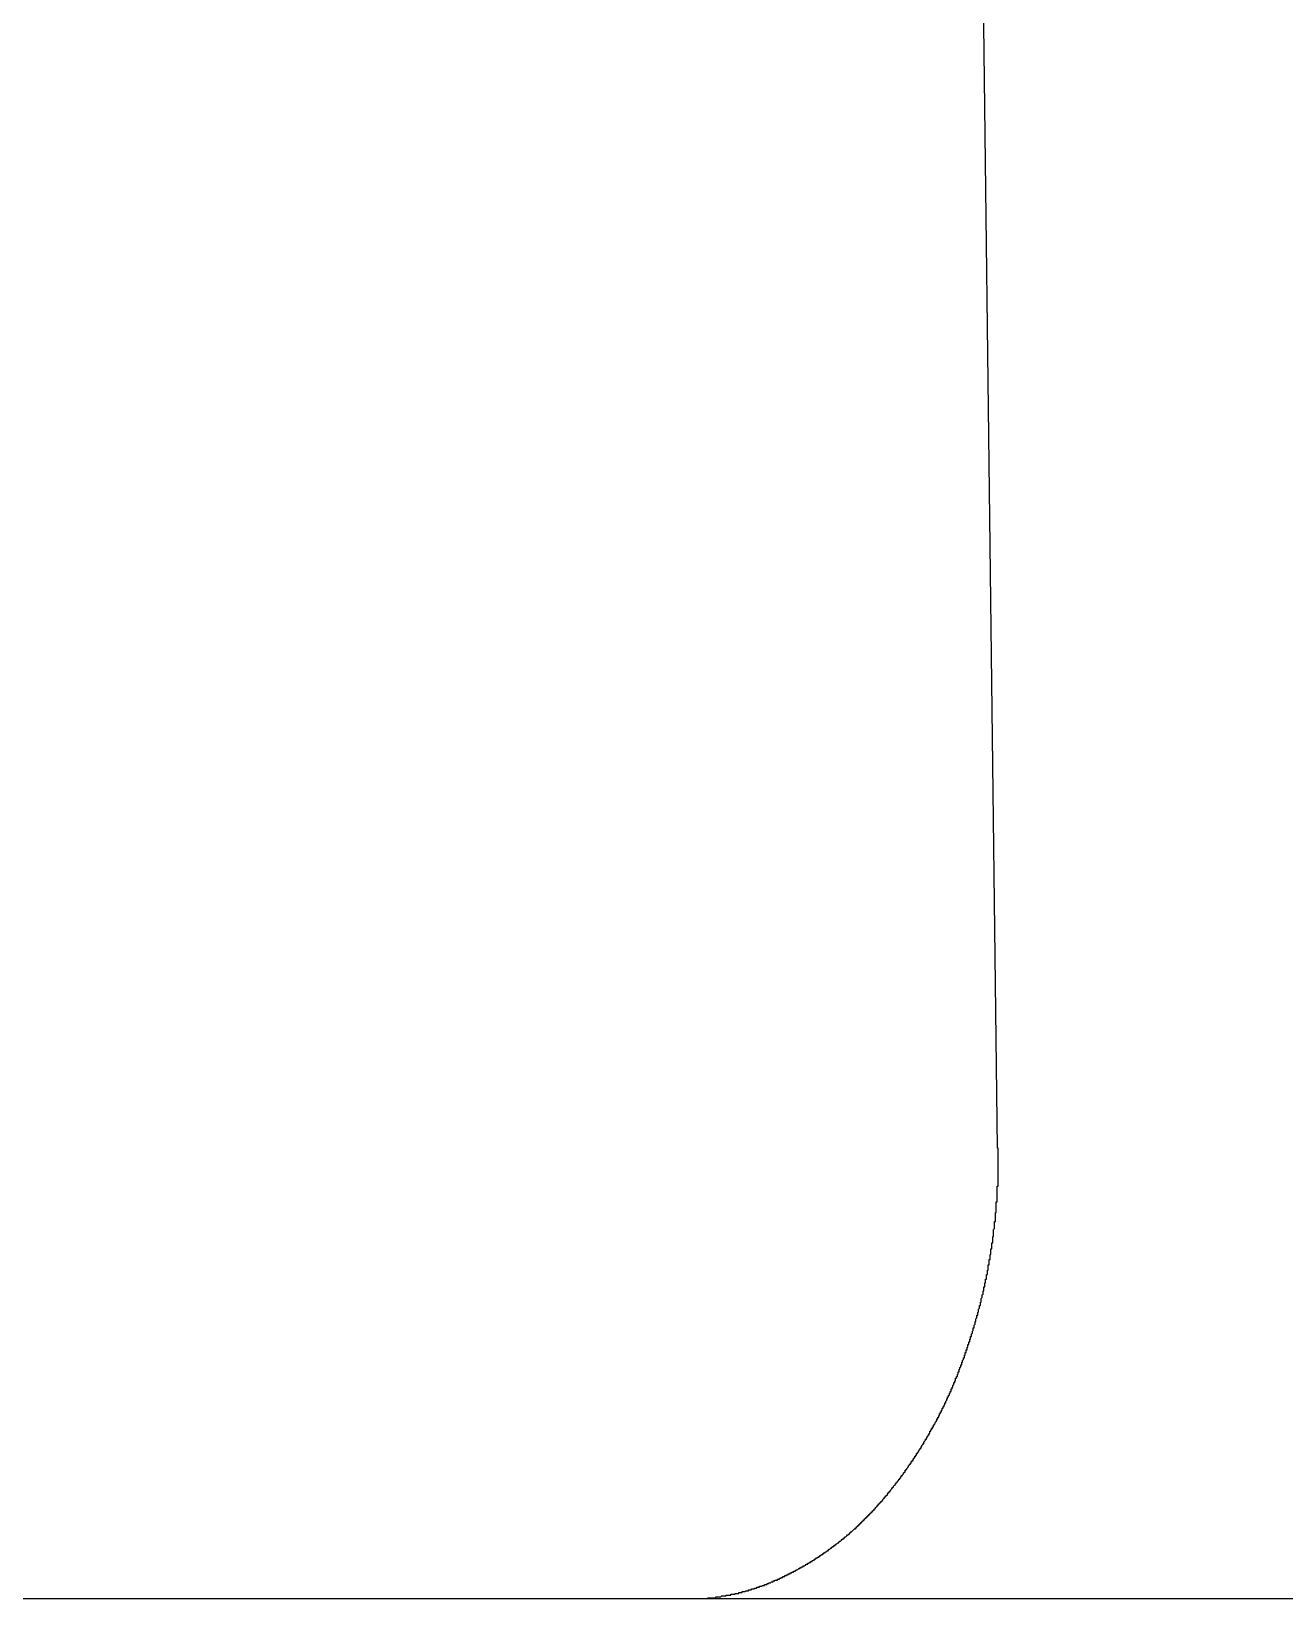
# Model space of a CAD drawing. Extents: x 257 to 467, y 148 to 350.
# Drawn here: x 444.559 to 445.975, y 234.877 to 236.647 of the extents above; entities that cross this region are included whole.
import ezdxf

# ---------------------------------------------------------------- set-up
doc = ezdxf.new("R2010")
doc.units = 0
doc.layers.get('0').update_dxf_attribs({"linetype": 'CONTINUOUS'})

msp = doc.modelspace()

# ---------------------------------------------------------------- linework, layer by layer
at = {"color": 7, "linetype": 'CONTINUOUS'}
for p, q in [((445.6505, 235.3859), (445.6324, 236.8548)), ((439.8214, 234.8772), (450.5464, 234.8772))]:
    msp.add_line(p, q, dxfattribs=at)
at = {"color": 7}
msp.add_polyline3d([(445.297, 234.877, 0), (445.297, 234.877, 0), (445.297, 234.877, 0), (445.298, 234.877, 0), (445.298, 234.877, 0), (445.299, 234.877, 0), (445.299, 234.877, 0), (445.299, 234.877, 0), (445.3, 234.877, 0), (445.3, 234.877, 0), (445.3, 234.877, 0), (445.301, 234.877, 0), (445.301, 234.877, 0), (445.301, 234.877, 0), (445.302, 234.877, 0), (445.302, 234.877, 0), (445.302, 234.877, 0), (445.303, 234.877, 0), (445.303, 234.877, 0), (445.303, 234.877, 0), (445.304, 234.877, 0), (445.304, 234.877, 0), (445.304, 234.877, 0), (445.305, 234.877, 0), (445.305, 234.877, 0), (445.305, 234.877, 0), (445.306, 234.877, 0), (445.306, 234.877, 0), (445.306, 234.877, 0), (445.307, 234.877, 0), (445.307, 234.877, 0), (445.307, 234.877, 0), (445.308, 234.877, 0), (445.308, 234.877, 0), (445.308, 234.877, 0), (445.309, 234.877, 0), (445.309, 234.877, 0), (445.309, 234.877, 0), (445.31, 234.877, 0), (445.31, 234.877, 0), (445.31, 234.877, 0), (445.311, 234.877, 0), (445.311, 234.877, 0), (445.311, 234.877, 0), (445.312, 234.877, 0), (445.312, 234.877, 0), (445.312, 234.877, 0), (445.313, 234.877, 0), (445.313, 234.877, 0), (445.313, 234.877, 0), (445.314, 234.877, 0), (445.314, 234.877, 0), (445.314, 234.877, 0), (445.315, 234.877, 0), (445.315, 234.877, 0), (445.316, 234.877, 0), (445.316, 234.877, 0), (445.316, 234.877, 0), (445.317, 234.877, 0), (445.317, 234.877, 0), (445.317, 234.877, 0), (445.318, 234.877, 0), (445.318, 234.877, 0), (445.318, 234.877, 0), (445.319, 234.877, 0), (445.319, 234.877, 0), (445.319, 234.877, 0), (445.32, 234.877, 0), (445.32, 234.877, 0), (445.32, 234.877, 0), (445.321, 234.877, 0), (445.321, 234.877, 0), (445.321, 234.877, 0), (445.322, 234.877, 0), (445.322, 234.877, 0), (445.322, 234.877, 0), (445.323, 234.877, 0), (445.323, 234.877, 0), (445.323, 234.878, 0), (445.324, 234.878, 0), (445.324, 234.878, 0), (445.324, 234.878, 0), (445.325, 234.878, 0), (445.325, 234.878, 0), (445.325, 234.878, 0), (445.326, 234.878, 0), (445.326, 234.878, 0), (445.326, 234.878, 0), (445.327, 234.878, 0), (445.327, 234.878, 0), (445.327, 234.878, 0), (445.328, 234.878, 0), (445.328, 234.878, 0), (445.328, 234.878, 0), (445.329, 234.878, 0), (445.329, 234.878, 0), (445.329, 234.878, 0), (445.33, 234.878, 0), (445.33, 234.878, 0), (445.33, 234.878, 0), (445.331, 234.878, 0), (445.331, 234.878, 0), (445.331, 234.878, 0), (445.332, 234.878, 0), (445.332, 234.879, 0), (445.332, 234.879, 0), (445.333, 234.879, 0), (445.333, 234.879, 0), (445.333, 234.879, 0), (445.334, 234.879, 0), (445.334, 234.879, 0), (445.334, 234.879, 0), (445.335, 234.879, 0), (445.335, 234.879, 0), (445.335, 234.879, 0), (445.336, 234.879, 0), (445.336, 234.879, 0), (445.336, 234.879, 0), (445.337, 234.879, 0), (445.337, 234.879, 0), (445.337, 234.879, 0), (445.338, 234.879, 0), (445.338, 234.879, 0), (445.339, 234.88, 0), (445.339, 234.88, 0), (445.339, 234.88, 0), (445.34, 234.88, 0), (445.34, 234.88, 0), (445.34, 234.88, 0), (445.341, 234.88, 0), (445.341, 234.88, 0), (445.341, 234.88, 0), (445.342, 234.88, 0), (445.342, 234.88, 0), (445.342, 234.88, 0), (445.343, 234.88, 0), (445.343, 234.88, 0), (445.343, 234.88, 0), (445.344, 234.88, 0), (445.344, 234.88, 0), (445.344, 234.881, 0), (445.345, 234.881, 0), (445.345, 234.881, 0), (445.345, 234.881, 0), (445.346, 234.881, 0), (445.346, 234.881, 0), (445.346, 234.881, 0), (445.347, 234.881, 0), (445.347, 234.881, 0), (445.347, 234.881, 0), (445.348, 234.881, 0), (445.348, 234.881, 0), (445.348, 234.881, 0), (445.349, 234.881, 0), (445.349, 234.881, 0), (445.349, 234.882, 0), (445.35, 234.882, 0), (445.35, 234.882, 0), (445.35, 234.882, 0), (445.351, 234.882, 0), (445.351, 234.882, 0), (445.351, 234.882, 0), (445.352, 234.882, 0), (445.352, 234.882, 0), (445.352, 234.882, 0), (445.353, 234.882, 0), (445.353, 234.882, 0), (445.353, 234.882, 0), (445.354, 234.882, 0), (445.354, 234.883, 0), (445.354, 234.883, 0), (445.355, 234.883, 0), (445.355, 234.883, 0), (445.355, 234.883, 0), (445.356, 234.883, 0), (445.356, 234.883, 0), (445.356, 234.883, 0), (445.357, 234.883, 0), (445.357, 234.883, 0), (445.357, 234.883, 0), (445.357, 234.883, 0), (445.358, 234.883, 0), (445.358, 234.884, 0), (445.358, 234.884, 0), (445.359, 234.884, 0), (445.359, 234.884, 0), (445.359, 234.884, 0), (445.36, 234.884, 0), (445.36, 234.884, 0), (445.36, 234.884, 0), (445.361, 234.884, 0), (445.361, 234.884, 0), (445.361, 234.884, 0), (445.362, 234.884, 0), (445.362, 234.885, 0), (445.362, 234.885, 0), (445.363, 234.885, 0), (445.363, 234.885, 0), (445.363, 234.885, 0), (445.364, 234.885, 0), (445.364, 234.885, 0), (445.364, 234.885, 0), (445.365, 234.885, 0), (445.365, 234.885, 0), (445.365, 234.885, 0), (445.366, 234.886, 0), (445.366, 234.886, 0), (445.366, 234.886, 0), (445.367, 234.886, 0), (445.367, 234.886, 0), (445.367, 234.886, 0), (445.368, 234.886, 0), (445.368, 234.886, 0), (445.368, 234.886, 0), (445.369, 234.886, 0), (445.369, 234.886, 0), (445.369, 234.887, 0), (445.37, 234.887, 0), (445.37, 234.887, 0), (445.37, 234.887, 0), (445.371, 234.887, 0), (445.371, 234.887, 0), (445.371, 234.887, 0), (445.372, 234.887, 0), (445.372, 234.887, 0), (445.372, 234.887, 0), (445.373, 234.888, 0), (445.373, 234.888, 0), (445.373, 234.888, 0), (445.374, 234.888, 0), (445.374, 234.888, 0), (445.374, 234.888, 0), (445.375, 234.888, 0), (445.375, 234.888, 0), (445.375, 234.888, 0), (445.376, 234.888, 0), (445.376, 234.889, 0), (445.376, 234.889, 0), (445.376, 234.889, 0), (445.377, 234.889, 0), (445.377, 234.889, 0), (445.377, 234.889, 0), (445.378, 234.889, 0), (445.378, 234.889, 0), (445.378, 234.889, 0), (445.379, 234.89, 0), (445.379, 234.89, 0), (445.379, 234.89, 0), (445.38, 234.89, 0), (445.38, 234.89, 0), (445.38, 234.89, 0), (445.381, 234.89, 0), (445.381, 234.89, 0), (445.381, 234.89, 0), (445.382, 234.891, 0), (445.382, 234.891, 0), (445.382, 234.891, 0), (445.383, 234.891, 0), (445.383, 234.891, 0), (445.383, 234.891, 0), (445.384, 234.891, 0), (445.384, 234.891, 0), (445.384, 234.891, 0), (445.385, 234.892, 0), (445.385, 234.892, 0), (445.385, 234.892, 0), (445.385, 234.892, 0), (445.386, 234.892, 0), (445.386, 234.892, 0), (445.386, 234.892, 0), (445.387, 234.892, 0), (445.387, 234.893, 0), (445.387, 234.893, 0), (445.388, 234.893, 0), (445.388, 234.893, 0), (445.388, 234.893, 0), (445.389, 234.893, 0), (445.389, 234.893, 0), (445.389, 234.893, 0), (445.39, 234.893, 0), (445.39, 234.894, 0), (445.39, 234.894, 0), (445.391, 234.894, 0), (445.391, 234.894, 0), (445.391, 234.894, 0), (445.392, 234.894, 0), (445.392, 234.894, 0), (445.392, 234.894, 0), (445.392, 234.895, 0), (445.393, 234.895, 0), (445.393, 234.895, 0), (445.393, 234.895, 0), (445.394, 234.895, 0), (445.394, 234.895, 0), (445.394, 234.895, 0), (445.395, 234.896, 0), (445.395, 234.896, 0), (445.395, 234.896, 0), (445.396, 234.896, 0), (445.396, 234.896, 0), (445.396, 234.896, 0), (445.397, 234.896, 0), (445.397, 234.896, 0), (445.397, 234.897, 0), (445.397, 234.897, 0), (445.398, 234.897, 0), (445.398, 234.897, 0), (445.398, 234.897, 0), (445.399, 234.897, 0), (445.399, 234.897, 0), (445.399, 234.898, 0), (445.4, 234.898, 0), (445.4, 234.898, 0), (445.4, 234.898, 0), (445.401, 234.898, 0), (445.401, 234.898, 0), (445.401, 234.898, 0), (445.402, 234.898, 0), (445.402, 234.899, 0), (445.402, 234.899, 0), (445.402, 234.899, 0), (445.403, 234.899, 0), (445.403, 234.899, 0), (445.403, 234.899, 0), (445.404, 234.899, 0), (445.404, 234.9, 0), (445.404, 234.9, 0), (445.405, 234.9, 0), (445.405, 234.9, 0), (445.405, 234.9, 0), (445.406, 234.9, 0), (445.406, 234.9, 0), (445.406, 234.901, 0), (445.406, 234.901, 0), (445.407, 234.901, 0), (445.407, 234.901, 0), (445.407, 234.901, 0), (445.408, 234.901, 0), (445.408, 234.901, 0), (445.408, 234.902, 0), (445.409, 234.902, 0), (445.409, 234.902, 0), (445.409, 234.902, 0), (445.41, 234.902, 0), (445.41, 234.902, 0), (445.41, 234.903, 0), (445.41, 234.903, 0), (445.411, 234.903, 0), (445.411, 234.903, 0), (445.411, 234.903, 0), (445.412, 234.903, 0), (445.412, 234.903, 0), (445.412, 234.904, 0), (445.413, 234.904, 0), (445.413, 234.904, 0), (445.413, 234.904, 0), (445.414, 234.904, 0), (445.414, 234.904, 0), (445.414, 234.904, 0), (445.414, 234.905, 0), (445.415, 234.905, 0), (445.415, 234.905, 0), (445.415, 234.905, 0), (445.416, 234.905, 0), (445.416, 234.905, 0), (445.416, 234.906, 0), (445.417, 234.906, 0), (445.417, 234.906, 0), (445.417, 234.906, 0), (445.417, 234.906, 0), (445.418, 234.906, 0), (445.418, 234.906, 0), (445.418, 234.907, 0), (445.419, 234.907, 0), (445.419, 234.907, 0), (445.419, 234.907, 0), (445.42, 234.907, 0), (445.42, 234.907, 0), (445.42, 234.908, 0), (445.42, 234.908, 0), (445.421, 234.908, 0), (445.421, 234.908, 0), (445.421, 234.908, 0), (445.422, 234.908, 0), (445.422, 234.909, 0), (445.422, 234.909, 0), (445.423, 234.909, 0), (445.423, 234.909, 0), (445.423, 234.909, 0), (445.423, 234.909, 0), (445.424, 234.91, 0), (445.424, 234.91, 0), (445.424, 234.91, 0), (445.425, 234.91, 0), (445.425, 234.91, 0), (445.425, 234.91, 0), (445.426, 234.911, 0), (445.426, 234.911, 0), (445.426, 234.911, 0), (445.426, 234.911, 0), (445.427, 234.911, 0), (445.427, 234.911, 0), (445.427, 234.911, 0), (445.428, 234.912, 0), (445.428, 234.912, 0), (445.428, 234.912, 0), (445.429, 234.912, 0), (445.429, 234.912, 0), (445.429, 234.913, 0), (445.429, 234.913, 0), (445.43, 234.913, 0), (445.43, 234.913, 0), (445.43, 234.913, 0), (445.431, 234.913, 0), (445.431, 234.914, 0), (445.431, 234.914, 0), (445.431, 234.914, 0), (445.432, 234.914, 0), (445.432, 234.914, 0), (445.432, 234.914, 0), (445.433, 234.915, 0), (445.433, 234.915, 0), (445.433, 234.915, 0), (445.434, 234.915, 0), (445.434, 234.915, 0), (445.434, 234.915, 0), (445.434, 234.916, 0), (445.435, 234.916, 0), (445.435, 234.916, 0), (445.435, 234.916, 0), (445.436, 234.916, 0), (445.436, 234.916, 0), (445.436, 234.917, 0), (445.436, 234.917, 0), (445.437, 234.917, 0), (445.437, 234.917, 0), (445.437, 234.917, 0), (445.438, 234.918, 0), (445.438, 234.918, 0), (445.438, 234.918, 0), (445.439, 234.918, 0), (445.439, 234.918, 0), (445.439, 234.918, 0), (445.439, 234.919, 0), (445.44, 234.919, 0), (445.44, 234.919, 0), (445.44, 234.919, 0), (445.441, 234.919, 0), (445.441, 234.919, 0), (445.441, 234.92, 0), (445.441, 234.92, 0), (445.442, 234.92, 0), (445.442, 234.92, 0), (445.442, 234.92, 0), (445.443, 234.921, 0), (445.443, 234.921, 0), (445.443, 234.921, 0), (445.443, 234.921, 0), (445.444, 234.921, 0), (445.444, 234.921, 0), (445.444, 234.922, 0), (445.445, 234.922, 0), (445.445, 234.922, 0), (445.445, 234.922, 0), (445.445, 234.922, 0), (445.446, 234.923, 0), (445.446, 234.923, 0), (445.446, 234.923, 0), (445.447, 234.923, 0), (445.447, 234.923, 0), (445.447, 234.924, 0), (445.447, 234.924, 0), (445.448, 234.924, 0), (445.448, 234.924, 0), (445.448, 234.924, 0), (445.449, 234.924, 0), (445.449, 234.925, 0), (445.449, 234.925, 0), (445.449, 234.925, 0), (445.45, 234.925, 0), (445.45, 234.925, 0), (445.45, 234.926, 0), (445.451, 234.926, 0), (445.451, 234.926, 0), (445.451, 234.926, 0), (445.451, 234.926, 0), (445.452, 234.927, 0), (445.452, 234.927, 0), (445.452, 234.927, 0), (445.452, 234.927, 0), (445.453, 234.927, 0), (445.453, 234.927, 0), (445.453, 234.928, 0), (445.454, 234.928, 0), (445.454, 234.928, 0), (445.454, 234.928, 0), (445.454, 234.928, 0), (445.455, 234.929, 0), (445.455, 234.929, 0), (445.455, 234.929, 0), (445.456, 234.929, 0), (445.456, 234.929, 0), (445.456, 234.93, 0), (445.456, 234.93, 0), (445.457, 234.93, 0), (445.457, 234.93, 0), (445.457, 234.93, 0), (445.458, 234.931, 0), (445.458, 234.931, 0), (445.458, 234.931, 0), (445.458, 234.931, 0), (445.459, 234.931, 0), (445.459, 234.932, 0), (445.459, 234.932, 0), (445.459, 234.932, 0), (445.46, 234.932, 0), (445.46, 234.932, 0), (445.46, 234.933, 0), (445.461, 234.933, 0), (445.461, 234.933, 0), (445.461, 234.933, 0), (445.461, 234.933, 0), (445.462, 234.934, 0), (445.462, 234.934, 0), (445.462, 234.934, 0), (445.462, 234.934, 0), (445.463, 234.934, 0), (445.463, 234.935, 0), (445.463, 234.935, 0), (445.464, 234.935, 0), (445.464, 234.935, 0), (445.464, 234.935, 0), (445.464, 234.936, 0), (445.465, 234.936, 0), (445.465, 234.936, 0), (445.465, 234.936, 0), (445.465, 234.936, 0), (445.466, 234.937, 0), (445.466, 234.937, 0), (445.466, 234.937, 0), (445.467, 234.937, 0), (445.467, 234.937, 0), (445.467, 234.938, 0), (445.467, 234.938, 0), (445.468, 234.938, 0), (445.468, 234.938, 0), (445.468, 234.939, 0), (445.468, 234.939, 0), (445.469, 234.939, 0), (445.469, 234.939, 0), (445.469, 234.939, 0), (445.47, 234.94, 0), (445.47, 234.94, 0), (445.47, 234.94, 0), (445.47, 234.94, 0), (445.471, 234.94, 0), (445.471, 234.941, 0), (445.471, 234.941, 0), (445.471, 234.941, 0), (445.472, 234.941, 0), (445.472, 234.941, 0), (445.472, 234.942, 0), (445.472, 234.942, 0), (445.473, 234.942, 0), (445.473, 234.942, 0), (445.473, 234.942, 0), (445.474, 234.943, 0), (445.474, 234.943, 0), (445.474, 234.943, 0), (445.474, 234.943, 0), (445.475, 234.944, 0), (445.475, 234.944, 0), (445.475, 234.944, 0), (445.475, 234.944, 0), (445.476, 234.944, 0), (445.476, 234.945, 0), (445.476, 234.945, 0), (445.476, 234.945, 0), (445.477, 234.945, 0), (445.477, 234.946, 0), (445.477, 234.946, 0), (445.477, 234.946, 0), (445.478, 234.946, 0), (445.478, 234.946, 0), (445.478, 234.947, 0), (445.479, 234.947, 0), (445.479, 234.947, 0), (445.479, 234.947, 0), (445.479, 234.947, 0), (445.48, 234.948, 0), (445.48, 234.948, 0), (445.48, 234.948, 0), (445.48, 234.948, 0), (445.481, 234.949, 0), (445.481, 234.949, 0), (445.481, 234.949, 0), (445.481, 234.949, 0), (445.482, 234.949, 0), (445.482, 234.95, 0), (445.482, 234.95, 0), (445.482, 234.95, 0), (445.483, 234.95, 0), (445.483, 234.951, 0), (445.483, 234.951, 0), (445.483, 234.951, 0), (445.484, 234.951, 0), (445.484, 234.951, 0), (445.484, 234.952, 0), (445.484, 234.952, 0), (445.485, 234.952, 0), (445.485, 234.952, 0), (445.485, 234.953, 0), (445.486, 234.953, 0), (445.486, 234.953, 0), (445.486, 234.953, 0), (445.486, 234.953, 0), (445.487, 234.954, 0), (445.487, 234.954, 0), (445.487, 234.954, 0), (445.487, 234.954, 0), (445.488, 234.955, 0), (445.488, 234.955, 0), (445.488, 234.955, 0), (445.488, 234.955, 0), (445.489, 234.956, 0), (445.489, 234.956, 0), (445.489, 234.956, 0), (445.489, 234.956, 0), (445.49, 234.956, 0), (445.49, 234.957, 0), (445.49, 234.957, 0), (445.49, 234.957, 0), (445.491, 234.957, 0), (445.491, 234.958, 0), (445.491, 234.958, 0), (445.491, 234.958, 0), (445.492, 234.958, 0), (445.492, 234.959, 0), (445.492, 234.959, 0), (445.492, 234.959, 0), (445.493, 234.959, 0), (445.493, 234.959, 0), (445.493, 234.96, 0), (445.493, 234.96, 0), (445.494, 234.96, 0), (445.494, 234.96, 0), (445.494, 234.961, 0), (445.494, 234.961, 0), (445.495, 234.961, 0), (445.495, 234.961, 0), (445.495, 234.962, 0), (445.495, 234.962, 0), (445.496, 234.962, 0), (445.496, 234.962, 0), (445.496, 234.962, 0), (445.496, 234.963, 0), (445.496, 234.963, 0), (445.497, 234.963, 0), (445.497, 234.963, 0), (445.497, 234.964, 0), (445.497, 234.964, 0), (445.498, 234.964, 0), (445.498, 234.964, 0), (445.498, 234.965, 0), (445.498, 234.965, 0), (445.499, 234.965, 0), (445.499, 234.965, 0), (445.499, 234.966, 0), (445.499, 234.966, 0), (445.5, 234.966, 0), (445.5, 234.966, 0), (445.5, 234.967, 0), (445.5, 234.967, 0), (445.501, 234.967, 0), (445.501, 234.967, 0), (445.501, 234.967, 0), (445.501, 234.968, 0), (445.502, 234.968, 0), (445.502, 234.968, 0), (445.502, 234.968, 0), (445.502, 234.969, 0), (445.503, 234.969, 0), (445.503, 234.969, 0), (445.503, 234.969, 0), (445.503, 234.97, 0), (445.504, 234.97, 0), (445.504, 234.97, 0), (445.504, 234.97, 0), (445.504, 234.971, 0), (445.504, 234.971, 0), (445.505, 234.971, 0), (445.505, 234.971, 0), (445.505, 234.972, 0), (445.505, 234.972, 0), (445.506, 234.972, 0), (445.506, 234.972, 0), (445.506, 234.973, 0), (445.506, 234.973, 0), (445.507, 234.973, 0), (445.507, 234.973, 0), (445.507, 234.974, 0), (445.507, 234.974, 0), (445.508, 234.974, 0), (445.508, 234.974, 0), (445.508, 234.975, 0), (445.508, 234.975, 0), (445.508, 234.975, 0), (445.509, 234.975, 0), (445.509, 234.976, 0), (445.509, 234.976, 0), (445.509, 234.976, 0), (445.51, 234.976, 0), (445.51, 234.977, 0), (445.51, 234.977, 0), (445.51, 234.977, 0), (445.511, 234.977, 0), (445.511, 234.978, 0), (445.511, 234.978, 0), (445.511, 234.978, 0), (445.511, 234.978, 0), (445.512, 234.979, 0), (445.512, 234.979, 0), (445.512, 234.979, 0), (445.512, 234.979, 0), (445.513, 234.98, 0), (445.513, 234.98, 0), (445.513, 234.98, 0), (445.513, 234.98, 0), (445.514, 234.981, 0), (445.514, 234.981, 0), (445.514, 234.981, 0), (445.514, 234.981, 0), (445.514, 234.982, 0), (445.515, 234.982, 0), (445.515, 234.982, 0), (445.515, 234.982, 0), (445.515, 234.983, 0), (445.516, 234.983, 0), (445.516, 234.983, 0), (445.516, 234.983, 0), (445.516, 234.984, 0), (445.517, 234.984, 0), (445.517, 234.984, 0), (445.517, 234.984, 0), (445.517, 234.985, 0), (445.517, 234.985, 0), (445.518, 234.985, 0), (445.518, 234.985, 0), (445.518, 234.986, 0), (445.518, 234.986, 0), (445.519, 234.986, 0), (445.519, 234.986, 0), (445.519, 234.987, 0), (445.519, 234.987, 0), (445.519, 234.987, 0), (445.52, 234.987, 0), (445.52, 234.988, 0), (445.52, 234.988, 0), (445.52, 234.988, 0), (445.521, 234.988, 0), (445.521, 234.989, 0), (445.521, 234.989, 0), (445.521, 234.989, 0), (445.521, 234.989, 0), (445.522, 234.99, 0), (445.522, 234.99, 0), (445.522, 234.99, 0), (445.522, 234.991, 0), (445.523, 234.991, 0), (445.523, 234.991, 0), (445.523, 234.991, 0), (445.523, 234.992, 0), (445.523, 234.992, 0), (445.524, 234.992, 0), (445.524, 234.992, 0), (445.524, 234.993, 0), (445.524, 234.993, 0), (445.524, 234.993, 0), (445.525, 234.993, 0), (445.525, 234.994, 0), (445.525, 234.994, 0), (445.525, 234.994, 0), (445.526, 234.994, 0), (445.526, 234.995, 0), (445.526, 234.995, 0), (445.526, 234.995, 0), (445.526, 234.995, 0), (445.527, 234.996, 0), (445.527, 234.996, 0), (445.527, 234.996, 0), (445.527, 234.997, 0), (445.528, 234.997, 0), (445.528, 234.997, 0), (445.528, 234.997, 0), (445.528, 234.998, 0), (445.528, 234.998, 0), (445.529, 234.998, 0), (445.529, 234.998, 0), (445.529, 234.999, 0), (445.529, 234.999, 0), (445.529, 234.999, 0), (445.53, 234.999, 0), (445.53, 235, 0), (445.53, 235, 0), (445.53, 235, 0), (445.531, 235.001, 0), (445.531, 235.001, 0), (445.531, 235.001, 0), (445.531, 235.001, 0), (445.531, 235.002, 0), (445.532, 235.002, 0), (445.532, 235.002, 0), (445.532, 235.002, 0), (445.532, 235.003, 0), (445.532, 235.003, 0), (445.533, 235.003, 0), (445.533, 235.003, 0), (445.533, 235.004, 0), (445.533, 235.004, 0), (445.533, 235.004, 0), (445.534, 235.005, 0), (445.534, 235.005, 0), (445.534, 235.005, 0), (445.534, 235.005, 0), (445.535, 235.006, 0), (445.535, 235.006, 0), (445.535, 235.006, 0), (445.535, 235.006, 0), (445.535, 235.007, 0), (445.536, 235.007, 0), (445.536, 235.007, 0), (445.536, 235.007, 0), (445.536, 235.008, 0), (445.536, 235.008, 0), (445.537, 235.008, 0), (445.537, 235.009, 0), (445.537, 235.009, 0), (445.537, 235.009, 0), (445.537, 235.009, 0), (445.538, 235.01, 0), (445.538, 235.01, 0), (445.538, 235.01, 0), (445.538, 235.01, 0), (445.538, 235.011, 0), (445.539, 235.011, 0), (445.539, 235.011, 0), (445.539, 235.012, 0), (445.539, 235.012, 0), (445.539, 235.012, 0), (445.54, 235.012, 0), (445.54, 235.013, 0), (445.54, 235.013, 0), (445.54, 235.013, 0), (445.54, 235.013, 0), (445.541, 235.014, 0), (445.541, 235.014, 0), (445.541, 235.014, 0), (445.541, 235.015, 0), (445.542, 235.015, 0), (445.542, 235.015, 0), (445.542, 235.015, 0), (445.542, 235.016, 0), (445.542, 235.016, 0), (445.543, 235.016, 0), (445.543, 235.016, 0), (445.543, 235.017, 0), (445.543, 235.017, 0), (445.543, 235.017, 0), (445.544, 235.018, 0), (445.544, 235.018, 0), (445.544, 235.018, 0), (445.544, 235.018, 0), (445.544, 235.019, 0), (445.545, 235.019, 0), (445.545, 235.019, 0), (445.545, 235.019, 0), (445.545, 235.02, 0), (445.545, 235.02, 0), (445.546, 235.02, 0), (445.546, 235.021, 0), (445.546, 235.021, 0), (445.546, 235.021, 0), (445.546, 235.021, 0), (445.546, 235.022, 0), (445.547, 235.022, 0), (445.547, 235.022, 0), (445.547, 235.023, 0), (445.547, 235.023, 0), (445.547, 235.023, 0), (445.548, 235.023, 0), (445.548, 235.024, 0), (445.548, 235.024, 0), (445.548, 235.024, 0), (445.548, 235.024, 0), (445.549, 235.025, 0), (445.549, 235.025, 0), (445.549, 235.025, 0), (445.549, 235.026, 0), (445.549, 235.026, 0), (445.55, 235.026, 0), (445.55, 235.026, 0), (445.55, 235.027, 0), (445.55, 235.027, 0), (445.55, 235.027, 0), (445.551, 235.028, 0), (445.551, 235.028, 0), (445.551, 235.028, 0), (445.551, 235.028, 0), (445.551, 235.029, 0), (445.552, 235.029, 0), (445.552, 235.029, 0), (445.552, 235.03, 0), (445.552, 235.03, 0), (445.552, 235.03, 0), (445.553, 235.03, 0), (445.553, 235.031, 0), (445.553, 235.031, 0), (445.553, 235.031, 0), (445.553, 235.031, 0), (445.553, 235.032, 0), (445.554, 235.032, 0), (445.554, 235.032, 0), (445.554, 235.033, 0), (445.554, 235.033, 0), (445.554, 235.033, 0), (445.555, 235.033, 0), (445.555, 235.034, 0), (445.555, 235.034, 0), (445.555, 235.034, 0), (445.555, 235.035, 0), (445.556, 235.035, 0), (445.556, 235.035, 0), (445.556, 235.035, 0), (445.556, 235.036, 0), (445.556, 235.036, 0), (445.557, 235.036, 0), (445.557, 235.037, 0), (445.557, 235.037, 0), (445.557, 235.037, 0), (445.557, 235.037, 0), (445.557, 235.038, 0), (445.558, 235.038, 0), (445.558, 235.038, 0), (445.558, 235.039, 0), (445.558, 235.039, 0), (445.558, 235.039, 0), (445.559, 235.039, 0), (445.559, 235.04, 0), (445.559, 235.04, 0), (445.559, 235.04, 0), (445.559, 235.041, 0), (445.559, 235.041, 0), (445.56, 235.041, 0), (445.56, 235.041, 0), (445.56, 235.042, 0), (445.56, 235.042, 0), (445.56, 235.042, 0), (445.561, 235.043, 0), (445.561, 235.043, 0), (445.561, 235.043, 0), (445.561, 235.043, 0), (445.561, 235.044, 0), (445.562, 235.044, 0), (445.562, 235.044, 0), (445.562, 235.045, 0), (445.562, 235.045, 0), (445.562, 235.045, 0), (445.562, 235.045, 0), (445.563, 235.046, 0), (445.563, 235.046, 0), (445.563, 235.046, 0), (445.563, 235.047, 0), (445.563, 235.047, 0), (445.563, 235.047, 0), (445.564, 235.047, 0), (445.564, 235.048, 0), (445.564, 235.048, 0), (445.564, 235.048, 0), (445.564, 235.049, 0), (445.565, 235.049, 0), (445.565, 235.049, 0), (445.565, 235.049, 0), (445.565, 235.05, 0), (445.565, 235.05, 0), (445.565, 235.05, 0), (445.566, 235.051, 0), (445.566, 235.051, 0), (445.566, 235.051, 0), (445.566, 235.051, 0), (445.566, 235.052, 0), (445.567, 235.052, 0), (445.567, 235.052, 0), (445.567, 235.053, 0), (445.567, 235.053, 0), (445.567, 235.053, 0), (445.567, 235.054, 0), (445.568, 235.054, 0), (445.568, 235.054, 0), (445.568, 235.054, 0), (445.568, 235.055, 0), (445.568, 235.055, 0), (445.568, 235.055, 0), (445.569, 235.056, 0), (445.569, 235.056, 0), (445.569, 235.056, 0), (445.569, 235.056, 0), (445.569, 235.057, 0), (445.57, 235.057, 0), (445.57, 235.057, 0), (445.57, 235.058, 0), (445.57, 235.058, 0), (445.57, 235.058, 0), (445.57, 235.058, 0), (445.571, 235.059, 0), (445.571, 235.059, 0), (445.571, 235.059, 0), (445.571, 235.06, 0), (445.571, 235.06, 0), (445.571, 235.06, 0), (445.572, 235.061, 0), (445.572, 235.061, 0), (445.572, 235.061, 0), (445.572, 235.061, 0), (445.572, 235.062, 0), (445.572, 235.062, 0), (445.573, 235.062, 0), (445.573, 235.063, 0), (445.573, 235.063, 0), (445.573, 235.063, 0), (445.573, 235.063, 0), (445.573, 235.064, 0), (445.574, 235.064, 0), (445.574, 235.064, 0), (445.574, 235.065, 0), (445.574, 235.065, 0), (445.574, 235.065, 0), (445.574, 235.066, 0), (445.575, 235.066, 0), (445.575, 235.066, 0), (445.575, 235.066, 0), (445.575, 235.067, 0), (445.575, 235.067, 0), (445.575, 235.067, 0), (445.576, 235.068, 0), (445.576, 235.068, 0), (445.576, 235.068, 0), (445.576, 235.069, 0), (445.576, 235.069, 0), (445.576, 235.069, 0), (445.577, 235.069, 0), (445.577, 235.07, 0), (445.577, 235.07, 0), (445.577, 235.07, 0), (445.577, 235.071, 0), (445.577, 235.071, 0), (445.578, 235.071, 0), (445.578, 235.071, 0), (445.578, 235.072, 0), (445.578, 235.072, 0), (445.578, 235.072, 0), (445.578, 235.073, 0), (445.579, 235.073, 0), (445.579, 235.073, 0), (445.579, 235.074, 0), (445.579, 235.074, 0), (445.579, 235.074, 0), (445.579, 235.074, 0), (445.58, 235.075, 0), (445.58, 235.075, 0), (445.58, 235.075, 0), (445.58, 235.076, 0), (445.58, 235.076, 0), (445.58, 235.076, 0), (445.581, 235.077, 0), (445.581, 235.077, 0), (445.581, 235.077, 0), (445.581, 235.077, 0), (445.581, 235.078, 0), (445.581, 235.078, 0), (445.582, 235.078, 0), (445.582, 235.079, 0), (445.582, 235.079, 0), (445.582, 235.079, 0), (445.582, 235.08, 0), (445.582, 235.08, 0), (445.582, 235.08, 0), (445.583, 235.08, 0), (445.583, 235.081, 0), (445.583, 235.081, 0), (445.583, 235.081, 0), (445.583, 235.082, 0), (445.583, 235.082, 0), (445.584, 235.082, 0), (445.584, 235.083, 0), (445.584, 235.083, 0), (445.584, 235.083, 0), (445.584, 235.084, 0), (445.584, 235.084, 0), (445.585, 235.084, 0), (445.585, 235.084, 0), (445.585, 235.085, 0), (445.585, 235.085, 0), (445.585, 235.085, 0), (445.585, 235.086, 0), (445.585, 235.086, 0), (445.586, 235.086, 0), (445.586, 235.087, 0), (445.586, 235.087, 0), (445.586, 235.087, 0), (445.586, 235.087, 0), (445.586, 235.088, 0), (445.587, 235.088, 0), (445.587, 235.088, 0), (445.587, 235.089, 0), (445.587, 235.089, 0), (445.587, 235.089, 0), (445.587, 235.09, 0), (445.587, 235.09, 0), (445.588, 235.09, 0), (445.588, 235.091, 0), (445.588, 235.091, 0), (445.588, 235.091, 0), (445.588, 235.091, 0), (445.588, 235.092, 0), (445.588, 235.092, 0), (445.589, 235.092, 0), (445.589, 235.093, 0), (445.589, 235.093, 0), (445.589, 235.093, 0), (445.589, 235.094, 0), (445.589, 235.094, 0), (445.59, 235.094, 0), (445.59, 235.094, 0), (445.59, 235.095, 0), (445.59, 235.095, 0), (445.59, 235.095, 0), (445.59, 235.096, 0), (445.59, 235.096, 0), (445.591, 235.096, 0), (445.591, 235.097, 0), (445.591, 235.097, 0), (445.591, 235.097, 0), (445.591, 235.098, 0), (445.591, 235.098, 0), (445.591, 235.098, 0), (445.592, 235.098, 0), (445.592, 235.099, 0), (445.592, 235.099, 0), (445.592, 235.099, 0), (445.592, 235.1, 0), (445.592, 235.1, 0), (445.592, 235.1, 0), (445.593, 235.101, 0), (445.593, 235.101, 0), (445.593, 235.101, 0), (445.593, 235.102, 0), (445.593, 235.102, 0), (445.593, 235.102, 0), (445.593, 235.102, 0), (445.594, 235.103, 0), (445.594, 235.103, 0), (445.594, 235.103, 0), (445.594, 235.104, 0), (445.594, 235.104, 0), (445.594, 235.104, 0), (445.594, 235.105, 0), (445.595, 235.105, 0), (445.595, 235.105, 0), (445.595, 235.106, 0), (445.595, 235.106, 0), (445.595, 235.106, 0), (445.595, 235.106, 0), (445.595, 235.107, 0), (445.596, 235.107, 0), (445.596, 235.107, 0), (445.596, 235.108, 0), (445.596, 235.108, 0), (445.596, 235.108, 0), (445.596, 235.109, 0), (445.596, 235.109, 0), (445.597, 235.109, 0), (445.597, 235.11, 0), (445.597, 235.11, 0), (445.597, 235.11, 0), (445.597, 235.111, 0), (445.597, 235.111, 0), (445.597, 235.111, 0), (445.598, 235.111, 0), (445.598, 235.112, 0), (445.598, 235.112, 0), (445.598, 235.112, 0), (445.598, 235.113, 0), (445.598, 235.113, 0), (445.598, 235.113, 0), (445.598, 235.114, 0), (445.599, 235.114, 0), (445.599, 235.114, 0), (445.599, 235.115, 0), (445.599, 235.115, 0), (445.599, 235.115, 0), (445.599, 235.116, 0), (445.599, 235.116, 0), (445.6, 235.116, 0), (445.6, 235.116, 0), (445.6, 235.117, 0), (445.6, 235.117, 0), (445.6, 235.117, 0), (445.6, 235.118, 0), (445.6, 235.118, 0), (445.6, 235.118, 0), (445.601, 235.119, 0), (445.601, 235.119, 0), (445.601, 235.119, 0), (445.601, 235.12, 0), (445.601, 235.12, 0), (445.601, 235.12, 0), (445.601, 235.121, 0), (445.602, 235.121, 0), (445.602, 235.121, 0), (445.602, 235.121, 0), (445.602, 235.122, 0), (445.602, 235.122, 0), (445.602, 235.122, 0), (445.602, 235.123, 0), (445.602, 235.123, 0), (445.603, 235.123, 0), (445.603, 235.124, 0), (445.603, 235.124, 0), (445.603, 235.124, 0), (445.603, 235.125, 0), (445.603, 235.125, 0), (445.603, 235.125, 0), (445.603, 235.126, 0), (445.604, 235.126, 0), (445.604, 235.126, 0), (445.604, 235.127, 0), (445.604, 235.127, 0), (445.604, 235.127, 0), (445.604, 235.127, 0), (445.604, 235.128, 0), (445.604, 235.128, 0), (445.605, 235.128, 0), (445.605, 235.129, 0), (445.605, 235.129, 0), (445.605, 235.129, 0), (445.605, 235.13, 0), (445.605, 235.13, 0), (445.605, 235.13, 0), (445.606, 235.131, 0), (445.606, 235.131, 0), (445.606, 235.131, 0), (445.606, 235.132, 0), (445.606, 235.132, 0), (445.606, 235.132, 0), (445.606, 235.133, 0), (445.606, 235.133, 0), (445.606, 235.133, 0), (445.607, 235.133, 0), (445.607, 235.134, 0), (445.607, 235.134, 0), (445.607, 235.134, 0), (445.607, 235.135, 0), (445.607, 235.135, 0), (445.607, 235.135, 0), (445.607, 235.136, 0), (445.608, 235.136, 0), (445.608, 235.136, 0), (445.608, 235.137, 0), (445.608, 235.137, 0), (445.608, 235.137, 0), (445.608, 235.138, 0), (445.608, 235.138, 0), (445.608, 235.138, 0), (445.609, 235.139, 0), (445.609, 235.139, 0), (445.609, 235.139, 0), (445.609, 235.14, 0), (445.609, 235.14, 0), (445.609, 235.14, 0), (445.609, 235.14, 0), (445.609, 235.141, 0), (445.61, 235.141, 0), (445.61, 235.141, 0), (445.61, 235.142, 0), (445.61, 235.142, 0), (445.61, 235.142, 0), (445.61, 235.143, 0), (445.61, 235.143, 0), (445.61, 235.143, 0), (445.61, 235.144, 0), (445.611, 235.144, 0), (445.611, 235.144, 0), (445.611, 235.145, 0), (445.611, 235.145, 0), (445.611, 235.145, 0), (445.611, 235.146, 0), (445.611, 235.146, 0), (445.611, 235.146, 0), (445.612, 235.147, 0), (445.612, 235.147, 0), (445.612, 235.147, 0), (445.612, 235.147, 0), (445.612, 235.148, 0), (445.612, 235.148, 0), (445.612, 235.148, 0), (445.612, 235.149, 0), (445.612, 235.149, 0), (445.613, 235.149, 0), (445.613, 235.15, 0), (445.613, 235.15, 0), (445.613, 235.15, 0), (445.613, 235.151, 0), (445.613, 235.151, 0), (445.613, 235.151, 0), (445.613, 235.152, 0), (445.613, 235.152, 0), (445.614, 235.152, 0), (445.614, 235.153, 0), (445.614, 235.153, 0), (445.614, 235.153, 0), (445.614, 235.154, 0), (445.614, 235.154, 0), (445.614, 235.154, 0), (445.614, 235.155, 0), (445.614, 235.155, 0), (445.615, 235.155, 0), (445.615, 235.156, 0), (445.615, 235.156, 0), (445.615, 235.156, 0), (445.615, 235.156, 0), (445.615, 235.157, 0), (445.615, 235.157, 0), (445.615, 235.157, 0), (445.615, 235.158, 0), (445.616, 235.158, 0), (445.616, 235.158, 0), (445.616, 235.159, 0), (445.616, 235.159, 0), (445.616, 235.159, 0), (445.616, 235.16, 0), (445.616, 235.16, 0), (445.616, 235.16, 0), (445.616, 235.161, 0), (445.617, 235.161, 0), (445.617, 235.161, 0), (445.617, 235.162, 0), (445.617, 235.162, 0), (445.617, 235.162, 0), (445.617, 235.163, 0), (445.617, 235.163, 0), (445.617, 235.163, 0), (445.617, 235.164, 0), (445.618, 235.164, 0), (445.618, 235.164, 0), (445.618, 235.165, 0), (445.618, 235.165, 0), (445.618, 235.165, 0), (445.618, 235.166, 0), (445.618, 235.166, 0), (445.618, 235.166, 0), (445.618, 235.166, 0), (445.618, 235.167, 0), (445.619, 235.167, 0), (445.619, 235.167, 0), (445.619, 235.168, 0), (445.619, 235.168, 0), (445.619, 235.168, 0), (445.619, 235.169, 0), (445.619, 235.169, 0), (445.619, 235.169, 0), (445.619, 235.17, 0), (445.62, 235.17, 0), (445.62, 235.17, 0), (445.62, 235.171, 0), (445.62, 235.171, 0), (445.62, 235.171, 0), (445.62, 235.172, 0), (445.62, 235.172, 0), (445.62, 235.172, 0), (445.62, 235.173, 0), (445.62, 235.173, 0), (445.621, 235.173, 0), (445.621, 235.174, 0), (445.621, 235.174, 0), (445.621, 235.174, 0), (445.621, 235.175, 0), (445.621, 235.175, 0), (445.621, 235.175, 0), (445.621, 235.176, 0), (445.621, 235.176, 0), (445.621, 235.176, 0), (445.622, 235.177, 0), (445.622, 235.177, 0), (445.622, 235.177, 0), (445.622, 235.178, 0), (445.622, 235.178, 0), (445.622, 235.178, 0), (445.622, 235.178, 0), (445.622, 235.179, 0), (445.622, 235.179, 0), (445.622, 235.179, 0), (445.623, 235.18, 0), (445.623, 235.18, 0), (445.623, 235.18, 0), (445.623, 235.181, 0), (445.623, 235.181, 0), (445.623, 235.181, 0), (445.623, 235.182, 0), (445.623, 235.182, 0), (445.623, 235.182, 0), (445.623, 235.183, 0), (445.624, 235.183, 0), (445.624, 235.183, 0), (445.624, 235.184, 0), (445.624, 235.184, 0), (445.624, 235.184, 0), (445.624, 235.185, 0), (445.624, 235.185, 0), (445.624, 235.185, 0), (445.624, 235.186, 0), (445.624, 235.186, 0), (445.624, 235.186, 0), (445.625, 235.187, 0), (445.625, 235.187, 0), (445.625, 235.187, 0), (445.625, 235.188, 0), (445.625, 235.188, 0), (445.625, 235.188, 0), (445.625, 235.189, 0), (445.625, 235.189, 0), (445.625, 235.189, 0), (445.625, 235.19, 0), (445.626, 235.19, 0), (445.626, 235.19, 0), (445.626, 235.191, 0), (445.626, 235.191, 0), (445.626, 235.191, 0), (445.626, 235.192, 0), (445.626, 235.192, 0), (445.626, 235.192, 0), (445.626, 235.193, 0), (445.626, 235.193, 0), (445.626, 235.193, 0), (445.627, 235.194, 0), (445.627, 235.194, 0), (445.627, 235.194, 0), (445.627, 235.194, 0), (445.627, 235.195, 0), (445.627, 235.195, 0), (445.627, 235.195, 0), (445.627, 235.196, 0), (445.627, 235.196, 0), (445.627, 235.196, 0), (445.627, 235.197, 0), (445.628, 235.197, 0), (445.628, 235.197, 0), (445.628, 235.198, 0), (445.628, 235.198, 0), (445.628, 235.198, 0), (445.628, 235.199, 0), (445.628, 235.199, 0), (445.628, 235.199, 0), (445.628, 235.2, 0), (445.628, 235.2, 0), (445.628, 235.2, 0), (445.629, 235.201, 0), (445.629, 235.201, 0), (445.629, 235.201, 0), (445.629, 235.202, 0), (445.629, 235.202, 0), (445.629, 235.202, 0), (445.629, 235.203, 0), (445.629, 235.203, 0), (445.629, 235.203, 0), (445.629, 235.204, 0), (445.629, 235.204, 0), (445.629, 235.204, 0), (445.63, 235.205, 0), (445.63, 235.205, 0), (445.63, 235.205, 0), (445.63, 235.206, 0), (445.63, 235.206, 0), (445.63, 235.206, 0), (445.63, 235.207, 0), (445.63, 235.207, 0), (445.63, 235.207, 0), (445.63, 235.208, 0), (445.63, 235.208, 0), (445.631, 235.208, 0), (445.631, 235.209, 0), (445.631, 235.209, 0), (445.631, 235.209, 0), (445.631, 235.21, 0), (445.631, 235.21, 0), (445.631, 235.21, 0), (445.631, 235.211, 0), (445.631, 235.211, 0), (445.631, 235.211, 0), (445.631, 235.212, 0), (445.631, 235.212, 0), (445.632, 235.212, 0), (445.632, 235.213, 0), (445.632, 235.213, 0), (445.632, 235.213, 0), (445.632, 235.214, 0), (445.632, 235.214, 0), (445.632, 235.214, 0), (445.632, 235.215, 0), (445.632, 235.215, 0), (445.632, 235.215, 0), (445.632, 235.216, 0), (445.632, 235.216, 0), (445.632, 235.216, 0), (445.633, 235.217, 0), (445.633, 235.217, 0), (445.633, 235.217, 0), (445.633, 235.218, 0), (445.633, 235.218, 0), (445.633, 235.218, 0), (445.633, 235.219, 0), (445.633, 235.219, 0), (445.633, 235.219, 0), (445.633, 235.22, 0), (445.633, 235.22, 0), (445.633, 235.22, 0), (445.634, 235.221, 0), (445.634, 235.221, 0), (445.634, 235.221, 0), (445.634, 235.222, 0), (445.634, 235.222, 0), (445.634, 235.222, 0), (445.634, 235.223, 0), (445.634, 235.223, 0), (445.634, 235.223, 0), (445.634, 235.224, 0), (445.634, 235.224, 0), (445.634, 235.224, 0), (445.634, 235.224, 0), (445.635, 235.225, 0), (445.635, 235.225, 0), (445.635, 235.225, 0), (445.635, 235.226, 0), (445.635, 235.226, 0), (445.635, 235.226, 0), (445.635, 235.227, 0), (445.635, 235.227, 0), (445.635, 235.227, 0), (445.635, 235.228, 0), (445.635, 235.228, 0), (445.635, 235.228, 0), (445.635, 235.229, 0), (445.636, 235.229, 0), (445.636, 235.229, 0), (445.636, 235.23, 0), (445.636, 235.23, 0), (445.636, 235.23, 0), (445.636, 235.231, 0), (445.636, 235.231, 0), (445.636, 235.231, 0), (445.636, 235.232, 0), (445.636, 235.232, 0), (445.636, 235.232, 0), (445.636, 235.233, 0), (445.636, 235.233, 0), (445.636, 235.233, 0), (445.637, 235.234, 0), (445.637, 235.234, 0), (445.637, 235.234, 0), (445.637, 235.235, 0), (445.637, 235.235, 0), (445.637, 235.235, 0), (445.637, 235.236, 0), (445.637, 235.236, 0), (445.637, 235.236, 0), (445.637, 235.237, 0), (445.637, 235.237, 0), (445.637, 235.237, 0), (445.637, 235.238, 0), (445.637, 235.238, 0), (445.638, 235.238, 0), (445.638, 235.239, 0), (445.638, 235.239, 0), (445.638, 235.239, 0), (445.638, 235.24, 0), (445.638, 235.24, 0), (445.638, 235.24, 0), (445.638, 235.241, 0), (445.638, 235.241, 0), (445.638, 235.241, 0), (445.638, 235.242, 0), (445.638, 235.242, 0), (445.638, 235.242, 0), (445.638, 235.243, 0), (445.638, 235.243, 0), (445.639, 235.243, 0), (445.639, 235.244, 0), (445.639, 235.244, 0), (445.639, 235.244, 0), (445.639, 235.245, 0), (445.639, 235.245, 0), (445.639, 235.245, 0), (445.639, 235.246, 0), (445.639, 235.246, 0), (445.639, 235.246, 0), (445.639, 235.247, 0), (445.639, 235.247, 0), (445.639, 235.247, 0), (445.639, 235.248, 0), (445.639, 235.248, 0), (445.64, 235.248, 0), (445.64, 235.249, 0), (445.64, 235.249, 0), (445.64, 235.249, 0), (445.64, 235.25, 0), (445.64, 235.25, 0), (445.64, 235.25, 0), (445.64, 235.251, 0), (445.64, 235.251, 0), (445.64, 235.251, 0), (445.64, 235.252, 0), (445.64, 235.252, 0), (445.64, 235.252, 0), (445.64, 235.253, 0), (445.64, 235.253, 0), (445.64, 235.253, 0), (445.64, 235.254, 0), (445.641, 235.254, 0), (445.641, 235.254, 0), (445.641, 235.255, 0), (445.641, 235.255, 0), (445.641, 235.255, 0), (445.641, 235.256, 0), (445.641, 235.256, 0), (445.641, 235.256, 0), (445.641, 235.257, 0), (445.641, 235.257, 0), (445.641, 235.258, 0), (445.641, 235.258, 0), (445.641, 235.258, 0), (445.641, 235.259, 0), (445.641, 235.259, 0), (445.641, 235.259, 0), (445.641, 235.26, 0), (445.642, 235.26, 0), (445.642, 235.26, 0), (445.642, 235.261, 0), (445.642, 235.261, 0), (445.642, 235.261, 0), (445.642, 235.262, 0), (445.642, 235.262, 0), (445.642, 235.262, 0), (445.642, 235.263, 0), (445.642, 235.263, 0), (445.642, 235.263, 0), (445.642, 235.264, 0), (445.642, 235.264, 0), (445.642, 235.264, 0), (445.642, 235.265, 0), (445.642, 235.265, 0), (445.642, 235.265, 0), (445.643, 235.266, 0), (445.643, 235.266, 0), (445.643, 235.266, 0), (445.643, 235.267, 0), (445.643, 235.267, 0), (445.643, 235.267, 0), (445.643, 235.268, 0), (445.643, 235.268, 0), (445.643, 235.268, 0), (445.643, 235.269, 0), (445.643, 235.269, 0), (445.643, 235.269, 0), (445.643, 235.27, 0), (445.643, 235.27, 0), (445.643, 235.27, 0), (445.643, 235.271, 0), (445.643, 235.271, 0), (445.643, 235.271, 0), (445.643, 235.272, 0), (445.643, 235.272, 0), (445.644, 235.272, 0), (445.644, 235.273, 0), (445.644, 235.273, 0), (445.644, 235.273, 0), (445.644, 235.274, 0), (445.644, 235.274, 0), (445.644, 235.274, 0), (445.644, 235.275, 0), (445.644, 235.275, 0), (445.644, 235.275, 0), (445.644, 235.276, 0), (445.644, 235.276, 0), (445.644, 235.276, 0), (445.644, 235.277, 0), (445.644, 235.277, 0), (445.644, 235.277, 0), (445.644, 235.278, 0), (445.644, 235.278, 0), (445.644, 235.278, 0), (445.644, 235.279, 0), (445.645, 235.279, 0), (445.645, 235.279, 0), (445.645, 235.28, 0), (445.645, 235.28, 0), (445.645, 235.28, 0), (445.645, 235.281, 0), (445.645, 235.281, 0), (445.645, 235.281, 0), (445.645, 235.282, 0), (445.645, 235.282, 0), (445.645, 235.282, 0), (445.645, 235.283, 0), (445.645, 235.283, 0), (445.645, 235.283, 0), (445.645, 235.284, 0), (445.645, 235.284, 0), (445.645, 235.284, 0), (445.645, 235.285, 0), (445.645, 235.285, 0), (445.645, 235.285, 0), (445.645, 235.286, 0), (445.645, 235.286, 0), (445.646, 235.286, 0), (445.646, 235.287, 0), (445.646, 235.287, 0), (445.646, 235.287, 0), (445.646, 235.288, 0), (445.646, 235.288, 0), (445.646, 235.288, 0), (445.646, 235.289, 0), (445.646, 235.289, 0), (445.646, 235.289, 0), (445.646, 235.29, 0), (445.646, 235.29, 0), (445.646, 235.29, 0), (445.646, 235.291, 0), (445.646, 235.291, 0), (445.646, 235.291, 0), (445.646, 235.292, 0), (445.646, 235.292, 0), (445.646, 235.293, 0), (445.646, 235.293, 0), (445.646, 235.293, 0), (445.646, 235.294, 0), (445.646, 235.294, 0), (445.646, 235.294, 0), (445.647, 235.295, 0), (445.647, 235.295, 0), (445.647, 235.295, 0), (445.647, 235.296, 0), (445.647, 235.296, 0), (445.647, 235.296, 0), (445.647, 235.297, 0), (445.647, 235.297, 0), (445.647, 235.297, 0), (445.647, 235.298, 0), (445.647, 235.298, 0), (445.647, 235.298, 0), (445.647, 235.299, 0), (445.647, 235.299, 0), (445.647, 235.299, 0), (445.647, 235.3, 0), (445.647, 235.3, 0), (445.647, 235.3, 0), (445.647, 235.301, 0), (445.647, 235.301, 0), (445.647, 235.301, 0), (445.647, 235.302, 0), (445.647, 235.302, 0), (445.647, 235.302, 0), (445.647, 235.303, 0), (445.647, 235.303, 0), (445.648, 235.303, 0), (445.648, 235.304, 0), (445.648, 235.304, 0), (445.648, 235.304, 0), (445.648, 235.305, 0), (445.648, 235.305, 0), (445.648, 235.305, 0), (445.648, 235.306, 0), (445.648, 235.306, 0), (445.648, 235.306, 0), (445.648, 235.307, 0), (445.648, 235.307, 0), (445.648, 235.307, 0), (445.648, 235.308, 0), (445.648, 235.308, 0), (445.648, 235.308, 0), (445.648, 235.309, 0), (445.648, 235.309, 0), (445.648, 235.309, 0), (445.648, 235.31, 0), (445.648, 235.31, 0), (445.648, 235.31, 0), (445.648, 235.311, 0), (445.648, 235.311, 0), (445.648, 235.311, 0), (445.648, 235.312, 0), (445.648, 235.312, 0), (445.648, 235.312, 0), (445.648, 235.313, 0), (445.648, 235.313, 0), (445.649, 235.313, 0), (445.649, 235.314, 0), (445.649, 235.314, 0), (445.649, 235.315, 0), (445.649, 235.315, 0), (445.649, 235.315, 0), (445.649, 235.316, 0), (445.649, 235.316, 0), (445.649, 235.316, 0), (445.649, 235.317, 0), (445.649, 235.317, 0), (445.649, 235.317, 0), (445.649, 235.318, 0), (445.649, 235.318, 0), (445.649, 235.318, 0), (445.649, 235.319, 0), (445.649, 235.319, 0), (445.649, 235.319, 0), (445.649, 235.32, 0), (445.649, 235.32, 0), (445.649, 235.32, 0), (445.649, 235.321, 0), (445.649, 235.321, 0), (445.649, 235.321, 0), (445.649, 235.322, 0), (445.649, 235.322, 0), (445.649, 235.322, 0), (445.649, 235.323, 0), (445.649, 235.323, 0), (445.649, 235.323, 0), (445.649, 235.324, 0), (445.649, 235.324, 0), (445.649, 235.324, 0), (445.649, 235.325, 0), (445.65, 235.325, 0), (445.65, 235.325, 0), (445.65, 235.326, 0), (445.65, 235.326, 0), (445.65, 235.326, 0), (445.65, 235.327, 0), (445.65, 235.327, 0), (445.65, 235.327, 0), (445.65, 235.328, 0), (445.65, 235.328, 0), (445.65, 235.328, 0), (445.65, 235.329, 0), (445.65, 235.329, 0), (445.65, 235.329, 0), (445.65, 235.33, 0), (445.65, 235.33, 0), (445.65, 235.33, 0), (445.65, 235.331, 0), (445.65, 235.331, 0), (445.65, 235.331, 0), (445.65, 235.332, 0), (445.65, 235.332, 0), (445.65, 235.332, 0), (445.65, 235.333, 0), (445.65, 235.333, 0), (445.65, 235.333, 0), (445.65, 235.334, 0), (445.65, 235.334, 0), (445.65, 235.335, 0), (445.65, 235.335, 0), (445.65, 235.335, 0), (445.65, 235.336, 0), (445.65, 235.336, 0), (445.65, 235.336, 0), (445.65, 235.337, 0), (445.65, 235.337, 0), (445.65, 235.337, 0), (445.65, 235.338, 0), (445.65, 235.338, 0), (445.65, 235.338, 0), (445.65, 235.339, 0), (445.65, 235.339, 0), (445.65, 235.339, 0), (445.65, 235.34, 0), (445.65, 235.34, 0), (445.65, 235.34, 0), (445.65, 235.341, 0), (445.65, 235.341, 0), (445.65, 235.341, 0), (445.65, 235.342, 0), (445.65, 235.342, 0), (445.65, 235.342, 0), (445.65, 235.343, 0), (445.65, 235.343, 0), (445.651, 235.343, 0), (445.651, 235.344, 0), (445.651, 235.344, 0), (445.651, 235.344, 0), (445.651, 235.345, 0), (445.651, 235.345, 0), (445.651, 235.345, 0), (445.651, 235.346, 0), (445.651, 235.346, 0), (445.651, 235.346, 0), (445.651, 235.347, 0), (445.651, 235.347, 0), (445.651, 235.347, 0), (445.651, 235.348, 0), (445.651, 235.348, 0), (445.651, 235.348, 0), (445.651, 235.349, 0), (445.651, 235.349, 0), (445.651, 235.349, 0), (445.651, 235.35, 0), (445.651, 235.35, 0), (445.651, 235.351, 0), (445.651, 235.351, 0), (445.651, 235.351, 0), (445.651, 235.352, 0), (445.651, 235.352, 0), (445.651, 235.352, 0), (445.651, 235.353, 0), (445.651, 235.353, 0), (445.651, 235.353, 0), (445.651, 235.354, 0), (445.651, 235.354, 0), (445.651, 235.354, 0), (445.651, 235.355, 0), (445.651, 235.355, 0), (445.651, 235.355, 0), (445.651, 235.356, 0), (445.651, 235.356, 0), (445.651, 235.356, 0), (445.651, 235.357, 0), (445.651, 235.357, 0), (445.651, 235.357, 0), (445.651, 235.358, 0), (445.651, 235.358, 0), (445.651, 235.358, 0), (445.651, 235.359, 0), (445.651, 235.359, 0), (445.651, 235.359, 0), (445.651, 235.36, 0), (445.651, 235.36, 0), (445.651, 235.36, 0), (445.651, 235.361, 0), (445.651, 235.361, 0), (445.651, 235.361, 0), (445.651, 235.362, 0), (445.651, 235.362, 0), (445.651, 235.362, 0), (445.651, 235.363, 0), (445.651, 235.363, 0), (445.651, 235.363, 0), (445.651, 235.364, 0), (445.651, 235.364, 0), (445.651, 235.364, 0), (445.651, 235.365, 0), (445.651, 235.365, 0), (445.651, 235.365, 0), (445.651, 235.366, 0), (445.651, 235.366, 0), (445.651, 235.366, 0), (445.651, 235.367, 0), (445.651, 235.367, 0), (445.651, 235.368, 0), (445.651, 235.368, 0), (445.651, 235.368, 0), (445.651, 235.369, 0), (445.651, 235.369, 0), (445.651, 235.369, 0), (445.651, 235.37, 0), (445.651, 235.37, 0), (445.651, 235.37, 0), (445.651, 235.371, 0), (445.651, 235.371, 0), (445.651, 235.371, 0), (445.651, 235.372, 0), (445.651, 235.372, 0), (445.651, 235.372, 0), (445.651, 235.373, 0), (445.651, 235.373, 0), (445.651, 235.373, 0), (445.651, 235.374, 0), (445.651, 235.374, 0), (445.651, 235.374, 0), (445.651, 235.375, 0), (445.651, 235.375, 0), (445.651, 235.375, 0), (445.651, 235.376, 0), (445.651, 235.376, 0), (445.651, 235.376, 0), (445.651, 235.377, 0), (445.651, 235.377, 0), (445.651, 235.377, 0), (445.651, 235.378, 0), (445.651, 235.378, 0), (445.651, 235.378, 0), (445.651, 235.379, 0), (445.651, 235.379, 0), (445.651, 235.379, 0), (445.651, 235.38, 0), (445.651, 235.38, 0), (445.651, 235.38, 0), (445.651, 235.381, 0), (445.651, 235.381, 0), (445.651, 235.381, 0), (445.651, 235.382, 0), (445.651, 235.382, 0), (445.651, 235.382, 0), (445.651, 235.383, 0), (445.651, 235.383, 0), (445.651, 235.384, 0), (445.651, 235.384, 0), (445.651, 235.384, 0), (445.651, 235.385, 0), (445.651, 235.385, 0), (445.651, 235.385, 0), (445.651, 235.386, 0), (445.651, 235.386, 0)], dxfattribs=at)

doc.saveas('drawing.dxf')
